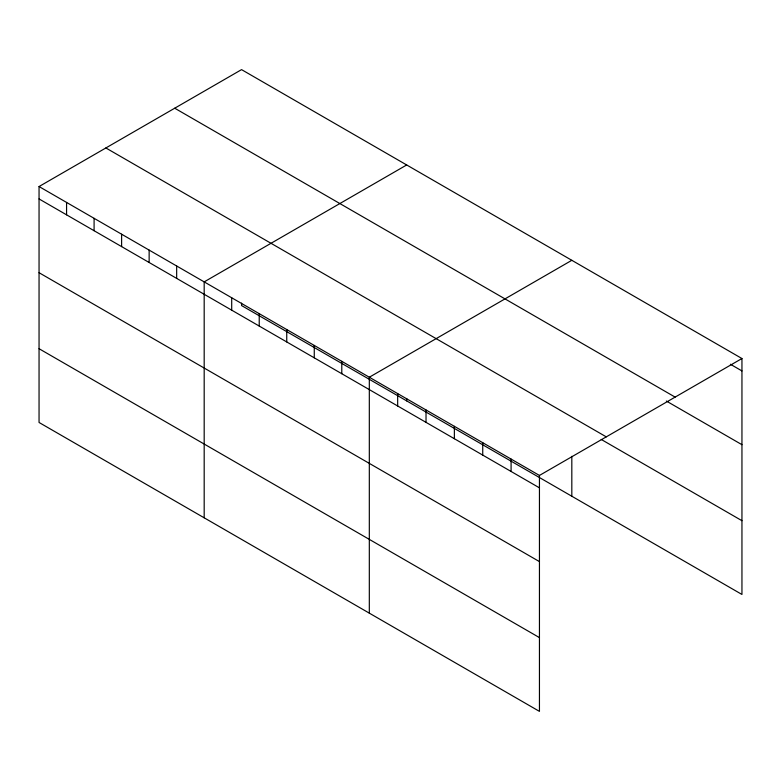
<?xml version="1.0" encoding="UTF-8"?>
<svg xmlns="http://www.w3.org/2000/svg" width="781" height="781" viewBox="0 0 781 781"><rect width="100%" height="100%" fill="white"/><g stroke="black" fill="none" stroke-linecap="round" stroke-linejoin="round"><path stroke-width="1.17" d="M539.446 561.607L539.446 475.444L39.05 186.542L39.05 422.472L539.446 711.374L539.446 561.607L39.05 272.706M241.554 303.135L241.554 305.556L741.95 594.458L741.95 358.528L241.554 69.626L39.05 186.542M406.686 164.967L204.183 281.882L204.183 517.803M571.819 260.307L369.315 377.223L369.315 613.144M539.446 475.444L741.95 358.528M730.401 364.258L741.95 370.926M174.729 108.217L675.126 397.109M666.339 401.034L741.95 444.692M105.874 147.96L606.271 436.862M601.224 439.439L741.95 520.693M39.05 198.94L539.446 487.842M39.05 348.707L539.446 637.608M571.819 456.319L571.819 496.228M511.086 459.072L511.086 471.47M482.736 442.7L482.736 455.098M454.376 426.328L454.376 438.727M426.026 409.966L426.026 422.355M406.686 398.476L406.686 400.887M397.666 393.595L397.666 405.983M341.785 361.33L341.785 373.728M314.265 345.436L314.265 357.835M286.744 329.553L286.744 341.941M259.224 313.659L259.224 326.058M231.703 297.776L231.703 310.164M176.662 265.989L176.662 278.387M149.142 250.105L149.142 262.494M121.611 234.212L121.611 246.611M94.091 218.329L94.091 230.717M66.57 202.435L66.57 214.834"/></g></svg>
